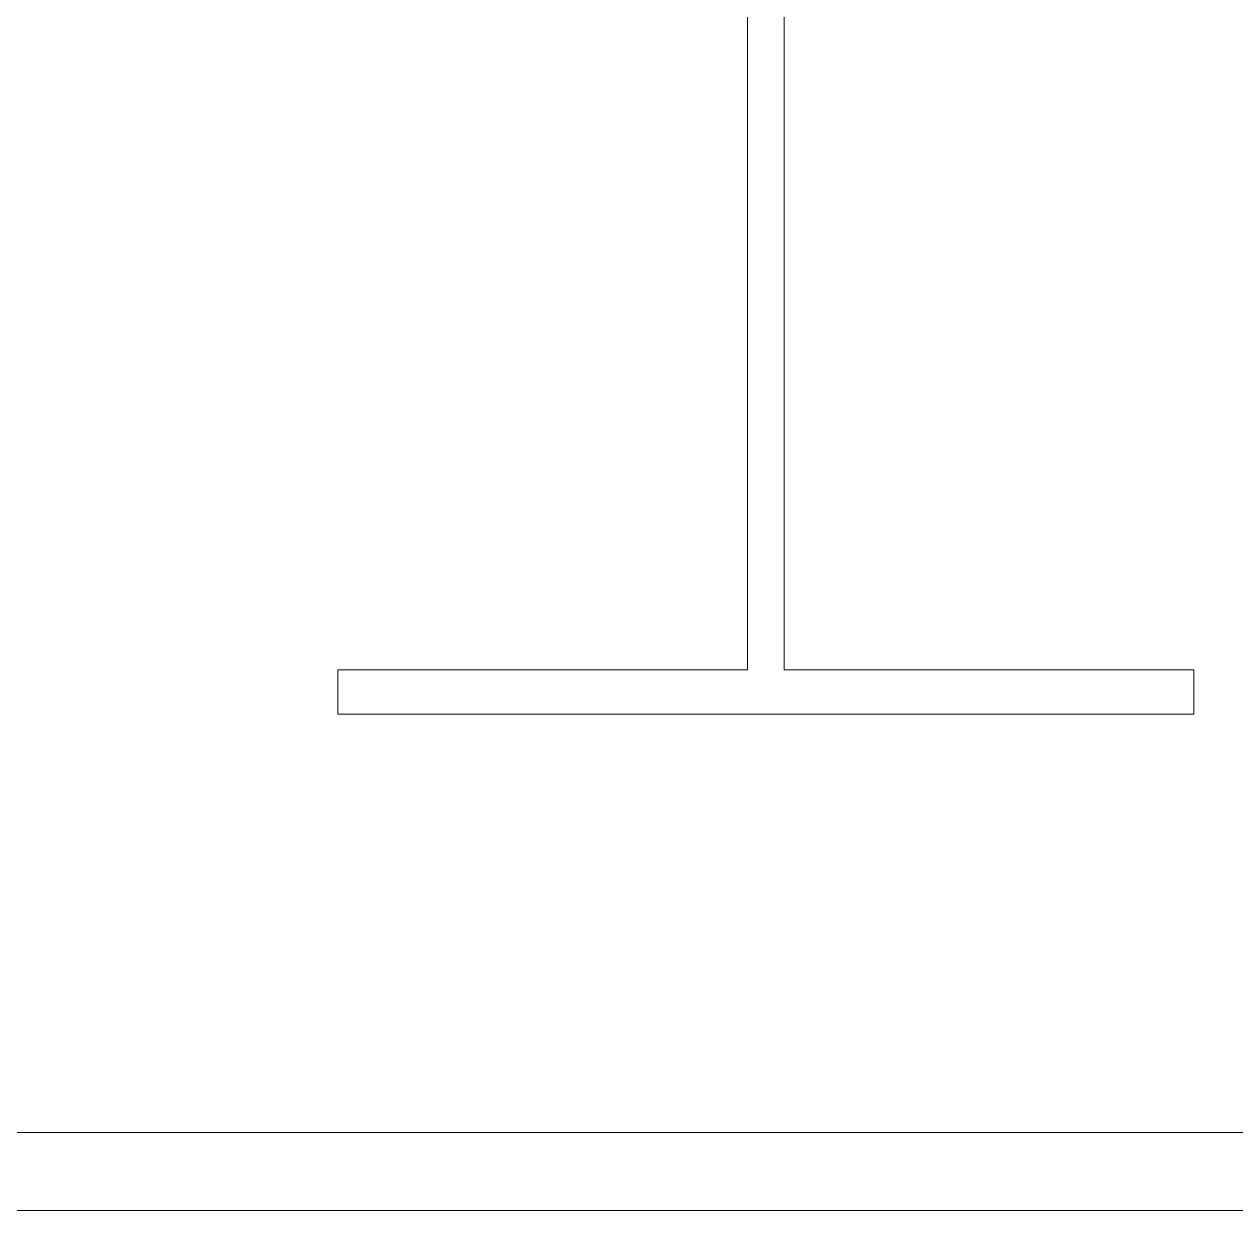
# Model space of a CAD drawing. Header units: metres. Extents: x 0 to 63075, y 0 to 44550.
# Drawn here: x 37408.2 to 37549.8, y 33414.2 to 33552.8 of the extents above; entities that cross this region are included whole.
import ezdxf

# ---------------------------------------------------------------- set-up
doc = ezdxf.new("R2010")
doc.units = ezdxf.units.M
doc.header["$LTSCALE"] = 75
doc.linetypes.add('DASHED2', pattern=[0.375, 0.25, -0.125])
doc.layers.add('SDM', color=7, linetype='Continuous')
doc.layers.add('SL1', color=8, linetype='Continuous')

# ---------------------------------------------------------------- blocks, each defined once
blk = doc.blocks.new('A$C5138bbe7')
at = {"layer": 'SL1', "linetype": 'DASHED2', "lineweight": 0}
for p, q in [((25081.41, 6236.49), (25081.41, 6046.89)), ((25081.41, 6046.89), (25081.41, 6236.49)), ((25081.41, 6046.89), (25081.41, 6236.49)), ((25085.71, 6046.89), (25085.71, 6236.49)), ((25085.71, 6046.89), (25085.71, 6236.49)), ((25085.71, 6046.89), (25085.71, 6236.49)), ((25081.41, 6046.89), (25033.56, 6046.89)), ((25033.56, 6041.69), (25033.56, 6046.89)), ((25033.56, 6041.69), (25033.56, 6046.89)), ((25033.56, 6041.69), (25033.56, 6046.89)), ((25133.56, 6046.89), (25085.71, 6046.89)), ((25133.56, 6041.69), (25133.56, 6046.89)), ((25133.56, 6041.69), (25133.56, 6046.89)), ((25133.56, 6041.69), (25133.56, 6046.89)), ((25033.56, 6041.69), (25133.56, 6041.69)), ((25133.56, 6041.69), (25133.56, 6041.69))]:
    blk.add_line(p, q, dxfattribs=at)
at = {"layer": 'SL1', "lineweight": 0}
for p, q in [((25081.41, 6236.49), (25081.41, 6046.89)), ((25085.71, 6046.89), (25085.71, 6236.49)), ((25081.41, 6046.89), (25033.56, 6046.89)), ((25033.56, 6041.69), (25033.56, 6046.89)), ((25133.56, 6046.89), (25085.71, 6046.89)), ((25133.56, 6041.69), (25133.56, 6046.89)), ((25033.56, 6041.69), (25133.56, 6041.69)), ((25133.56, 6041.69), (25133.56, 6041.69)), ((26478.23, 5992.79), (24386.48, 5992.84)), ((26478.23, 5983.69), (24386.48, 5983.74))]:
    blk.add_line(p, q, dxfattribs=at)

msp = doc.modelspace()

# ---------------------------------------------------------------- linework, layer by layer
at = {"layer": 'SL1', "linetype": 'DASHED2', "lineweight": 0}
for p, q in [((37492.7, 33667), (37492.7, 33477.4)), ((37492.7, 33477.4), (37492.7, 33667)), ((37492.7, 33477.4), (37492.7, 33667)), ((37497, 33477.4), (37497, 33667)), ((37497, 33477.4), (37497, 33667)), ((37497, 33477.4), (37497, 33667)), ((37492.7, 33477.4), (37444.85, 33477.4)), ((37444.85, 33472.2), (37444.85, 33477.4)), ((37444.85, 33472.2), (37444.85, 33477.4)), ((37444.85, 33472.2), (37444.85, 33477.4)), ((37544.85, 33477.4), (37497, 33477.4)), ((37544.85, 33472.2), (37544.85, 33477.4)), ((37544.85, 33472.2), (37544.85, 33477.4)), ((37544.85, 33472.2), (37544.85, 33477.4)), ((37444.85, 33472.2), (37544.85, 33472.2)), ((37544.85, 33472.2), (37544.85, 33472.2))]:
    msp.add_line(p, q, dxfattribs=at)
at = {"layer": 'SL1', "lineweight": 0}
for p, q in [((37492.7, 33667), (37492.7, 33477.4)), ((37497, 33477.4), (37497, 33667)), ((37492.7, 33477.4), (37444.85, 33477.4)), ((37444.85, 33472.2), (37444.85, 33477.4)), ((37544.85, 33477.4), (37497, 33477.4)), ((37544.85, 33472.2), (37544.85, 33477.4)), ((37444.85, 33472.2), (37544.85, 33472.2)), ((37544.85, 33472.2), (37544.85, 33472.2))]:
    msp.add_line(p, q, dxfattribs=at)

# ---------------------------------------------------------------- block references
at = {"layer": 'SDM'}
msp.add_blockref('A$C5138bbe7', (12411.29, 27430.51), dxfattribs=at)

doc.saveas('drawing.dxf')
